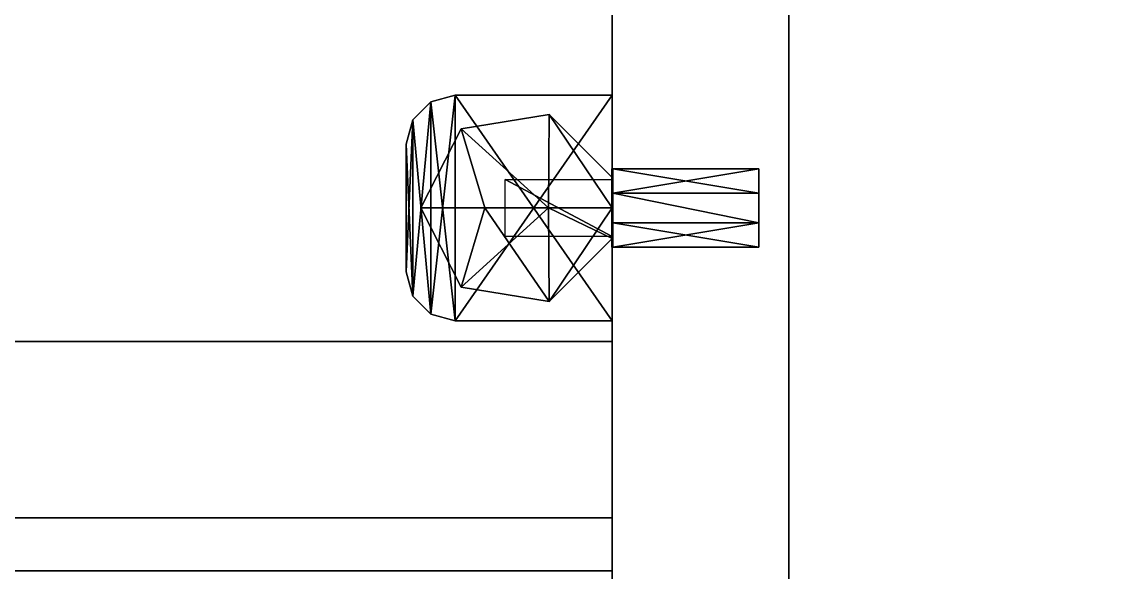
# Model space of a CAD drawing. Extents: x -100 to 4856, y -100 to 4830.
# Drawn here: x 3368.3 to 3478.7, y 44.5 to 100.6 of the extents above; entities that cross this region are included whole.
import ezdxf

# ---------------------------------------------------------------- set-up
doc = ezdxf.new("R2010")
doc.units = 0
for name, color, linetype in [('LAYER0', 7, 'CONTINUOUS'), ('LAYER1181', 7, 'CONTINUOUS'), ('LAYER1188', 7, 'CONTINUOUS'), ('LAYER1189', 254, 'CONTINUOUS'), ('LAYER836', 7, 'CONTINUOUS'), ('LAYER838', 7, 'CONTINUOUS'), ('LAYER842', 7, 'CONTINUOUS'), ('LAYER848', 7, 'CONTINUOUS'), ('LAYER853', 7, 'CONTINUOUS')]:
    doc.layers.add(name, color=color, linetype=linetype)

msp = doc.modelspace()

# ---------------------------------------------------------------- linework, layer by layer
at = {"layer": 'LAYER0', "invisible_edges": 1}
for points in [[(4856, 4830, -5), (-100, -100, -5), (-100, 4830, -5), (4856, 4830, -5)], [(-100, -100, -5), (4856, 4830, -5), (4856, -100, -5), (-100, -100, -5)], [(4856, -100), (-100, 4830), (-100, -100), (4856, -100)], [(-100, 4830), (4856, -100), (4856, 4830), (-100, 4830)]]:
    msp.add_3dface(points, dxfattribs=at)
at = {"layer": 'LAYER1181', "invisible_edges": 1}
for points in [[(3428.5, 44.6, 1984), (2644.5, 520, 1984), (2644.5, 44.6, 1984), (3428.5, 44.6, 1984)], [(2644.5, 520, 1984), (3428.5, 44.6, 1984), (3428.5, 520, 1984), (2644.5, 520, 1984)], [(3428.5, 520, 1966), (2644.5, 44.6, 1966), (2644.5, 520, 1966), (3428.5, 520, 1966)], [(2644.5, 44.6, 1966), (3428.5, 520, 1966), (3428.5, 44.6, 1966), (2644.5, 44.6, 1966)], [(3428.5, 44.6, 1984), (3428.5, 520, 1966), (3428.5, 520, 1984), (3428.5, 44.6, 1984)], [(3428.5, 520, 1966), (3428.5, 44.6, 1984), (3428.5, 44.6, 1966), (3428.5, 520, 1966)], [(2644.5, 44.6, 1966), (3428.5, 44.6, 1984), (2644.5, 44.6, 1984), (2644.5, 44.6, 1966)], [(3428.5, 44.6, 1984), (2644.5, 44.6, 1966), (3428.5, 44.6, 1966), (3428.5, 44.6, 1984)]]:
    msp.add_3dface(points, dxfattribs=at)
at = {"layer": 'LAYER1188'}
for points in [[(3410, 92.43012, 1966), (3412.5, 93.1, 1964.01), (3410, 92.43012, 1964.01), (3410, 92.43012, 1966)], [(3412.5, 93.1, 1966), (3412.5, 93.1, 1964.01), (3410, 92.43012, 1966), (3412.5, 93.1, 1966)], [(3412.5, 93.1, 1964.01), (3410, 70.76987, 1964.01), (3410, 92.43012, 1964.01), (3412.5, 93.1, 1964.01)], [(3412.5, 70.1, 1964.01), (3410, 70.76987, 1964.01), (3412.5, 93.1, 1964.01), (3412.5, 70.1, 1964.01)], [(3410, 70.76987, 1966), (3412.5, 93.1, 1966), (3410, 92.43012, 1966), (3410, 70.76987, 1966)], [(3412.5, 70.1, 1966), (3412.5, 93.1, 1966), (3410, 70.76987, 1966), (3412.5, 70.1, 1966)], [(3410, 92.43012, 1964.01), (3412.5, 70.1, 1964.01), (3412.5, 93.1, 1964.01), (3410, 92.43012, 1964.01)], [(3410, 92.43012, 1966), (3412.5, 70.1, 1966), (3412.5, 93.1, 1966), (3410, 92.43012, 1966)], [(3412.5, 93.1, 1964.01), (3410, 92.43012, 1966), (3410, 92.43012, 1964.01), (3412.5, 93.1, 1964.01)], [(3412.5, 93.1, 1966), (3410, 92.43012, 1966), (3412.5, 93.1, 1964.01), (3412.5, 93.1, 1966)], [(3428.5, 70.1, 1964.01), (3412.5, 93.1, 1964.01), (3428.5, 93.1, 1964.01), (3428.5, 70.1, 1964.01)], [(3412.5, 70.1, 1964.01), (3412.5, 93.1, 1964.01), (3428.5, 70.1, 1964.01), (3412.5, 70.1, 1964.01)], [(3428.5, 70.1, 1966), (3412.5, 93.1, 1966), (3428.5, 93.1, 1966), (3428.5, 70.1, 1966)], [(3412.5, 70.1, 1966), (3412.5, 93.1, 1966), (3428.5, 70.1, 1966), (3412.5, 70.1, 1966)], [(3412.5, 93.1, 1964.01), (3428.5, 93.1, 1966), (3428.5, 93.1, 1964.01), (3412.5, 93.1, 1964.01)], [(3412.5, 93.1, 1966), (3428.5, 93.1, 1966), (3412.5, 93.1, 1964.01), (3412.5, 93.1, 1966)], [(3412.5, 93.1, 1964.01), (3428.5, 70.1, 1964.01), (3412.5, 70.1, 1964.01), (3412.5, 93.1, 1964.01)], [(3428.5, 93.1, 1964.01), (3428.5, 70.1, 1964.01), (3412.5, 93.1, 1964.01), (3428.5, 93.1, 1964.01)], [(3428.5, 93.1, 1966), (3412.5, 93.1, 1964.01), (3412.5, 93.1, 1966), (3428.5, 93.1, 1966)], [(3428.5, 93.1, 1964.01), (3412.5, 93.1, 1964.01), (3428.5, 93.1, 1966), (3428.5, 93.1, 1964.01)], [(3412.5, 70.1, 1966), (3428.5, 93.1, 1966), (3412.5, 93.1, 1966), (3412.5, 70.1, 1966)], [(3428.5, 70.1, 1966), (3428.5, 93.1, 1966), (3412.5, 70.1, 1966), (3428.5, 70.1, 1966)], [(3428.5, 93.1, 1964.01), (3428.5, 70.1, 1966), (3428.5, 70.1, 1964.01), (3428.5, 93.1, 1964.01)], [(3428.5, 93.1, 1966), (3428.5, 70.1, 1966), (3428.5, 93.1, 1964.01), (3428.5, 93.1, 1966)], [(3428.5, 70.1, 1964.01), (3428.5, 93.1, 1966), (3428.5, 93.1, 1964.01), (3428.5, 70.1, 1964.01)], [(3428.5, 70.1, 1966), (3428.5, 93.1, 1966), (3428.5, 70.1, 1964.01), (3428.5, 70.1, 1966)], [(3408.17, 90.6, 1966), (3410, 92.43012, 1964.01), (3408.17, 90.6, 1964.01), (3408.17, 90.6, 1966)], [(3410, 92.43012, 1966), (3410, 92.43012, 1964.01), (3408.17, 90.6, 1966), (3410, 92.43012, 1966)], [(3410, 92.43012, 1964.01), (3410, 70.76987, 1964.01), (3408.17, 90.6, 1964.01), (3410, 92.43012, 1964.01)], [(3408.17, 72.6, 1966), (3410, 92.43012, 1966), (3408.17, 90.6, 1966), (3408.17, 72.6, 1966)], [(3410, 70.76987, 1966), (3410, 92.43012, 1966), (3408.17, 72.6, 1966), (3410, 70.76987, 1966)], [(3408.17, 90.6, 1964.01), (3410, 70.76987, 1964.01), (3410, 92.43012, 1964.01), (3408.17, 90.6, 1964.01)], [(3408.17, 90.6, 1966), (3410, 70.76987, 1966), (3410, 92.43012, 1966), (3408.17, 90.6, 1966)], [(3410, 92.43012, 1964.01), (3408.17, 90.6, 1966), (3408.17, 90.6, 1964.01), (3410, 92.43012, 1964.01)], [(3410, 92.43012, 1966), (3408.17, 90.6, 1966), (3410, 92.43012, 1964.01), (3410, 92.43012, 1966)], [(3410, 70.76987, 1964.01), (3412.5, 70.1, 1964.01), (3410, 92.43012, 1964.01), (3410, 70.76987, 1964.01)], [(3410, 70.76987, 1966), (3412.5, 70.1, 1966), (3410, 92.43012, 1966), (3410, 70.76987, 1966)], [(3407.5, 88.1, 1966), (3408.17, 90.6, 1964.01), (3407.5, 88.1, 1964.01), (3407.5, 88.1, 1966)], [(3408.17, 90.6, 1966), (3408.17, 90.6, 1964.01), (3407.5, 88.1, 1966), (3408.17, 90.6, 1966)], [(3408.17, 90.6, 1964.01), (3408.17, 72.6, 1964.01), (3407.5, 88.1, 1964.01), (3408.17, 90.6, 1964.01)], [(3407.5, 75.1, 1966), (3408.17, 90.6, 1966), (3407.5, 88.1, 1966), (3407.5, 75.1, 1966)], [(3408.17, 72.6, 1966), (3408.17, 90.6, 1966), (3407.5, 75.1, 1966), (3408.17, 72.6, 1966)], [(3407.5, 88.1, 1964.01), (3408.17, 72.6, 1964.01), (3408.17, 90.6, 1964.01), (3407.5, 88.1, 1964.01)], [(3407.5, 88.1, 1966), (3408.17, 72.6, 1966), (3408.17, 90.6, 1966), (3407.5, 88.1, 1966)], [(3408.17, 90.6, 1964.01), (3407.5, 88.1, 1966), (3407.5, 88.1, 1964.01), (3408.17, 90.6, 1964.01)], [(3408.17, 90.6, 1966), (3407.5, 88.1, 1966), (3408.17, 90.6, 1964.01), (3408.17, 90.6, 1966)], [(3408.17, 90.6, 1964.01), (3410, 70.76987, 1964.01), (3408.17, 72.6, 1964.01), (3408.17, 90.6, 1964.01)], [(3408.17, 72.6, 1964.01), (3410, 70.76987, 1964.01), (3408.17, 90.6, 1964.01), (3408.17, 72.6, 1964.01)], [(3408.17, 72.6, 1966), (3410, 70.76987, 1966), (3408.17, 90.6, 1966), (3408.17, 72.6, 1966)], [(3413.113, 89.6835, 1980), (3422.069, 91.11755, 1966), (3413.113, 89.6835, 1966), (3413.113, 89.6835, 1980)], [(3422.069, 91.11755, 1980), (3422.069, 91.11755, 1966), (3413.113, 89.6835, 1980), (3422.069, 91.11755, 1980)], [(3422.069, 91.11755, 1980), (3413.113, 89.6835, 1980), (3422, 81.6, 1980), (3422.069, 91.11755, 1980)], [(3422.069, 91.11755, 1966), (3413.113, 89.6835, 1980), (3413.113, 89.6835, 1966), (3422.069, 91.11755, 1966)], [(3422.069, 91.11755, 1980), (3413.113, 89.6835, 1980), (3422.069, 91.11755, 1966), (3422.069, 91.11755, 1980)], [(3422.069, 91.11755, 1980), (3413.113, 89.6835, 1980), (3422, 81.6, 1980), (3422.069, 91.11755, 1980)], [(3428.5, 81.6, 1980), (3422.069, 91.11755, 1980), (3422, 81.6, 1980), (3428.5, 81.6, 1980)], [(3428.5, 81.6, 1980), (3422.069, 91.11755, 1980), (3422, 81.6, 1980), (3428.5, 81.6, 1980)], [(3428.5, 84.7225, 1980), (3422.069, 91.11755, 1980), (3428.5, 81.6, 1980), (3428.5, 84.7225, 1980)], [(3422.069, 91.11755, 1966), (3428.5, 84.7225, 1980), (3428.5, 84.7225, 1966), (3422.069, 91.11755, 1966)], [(3422.069, 91.11755, 1980), (3428.5, 84.7225, 1980), (3422.069, 91.11755, 1966), (3422.069, 91.11755, 1980)], [(3428.5, 84.7225, 1966), (3422.069, 91.11755, 1980), (3422.069, 91.11755, 1966), (3428.5, 84.7225, 1966)], [(3428.5, 84.7225, 1980), (3422.069, 91.11755, 1980), (3428.5, 84.7225, 1966), (3428.5, 84.7225, 1980)], [(3428.5, 84.7225, 1980), (3422.069, 91.11755, 1980), (3428.5, 81.6, 1980), (3428.5, 84.7225, 1980)], [(3415.5, 81.6, 1980), (3413.113, 89.6835, 1980), (3409, 81.6, 1980), (3415.5, 81.6, 1980)], [(3409, 81.6, 1980), (3413.113, 89.6835, 1966), (3409, 81.6, 1966), (3409, 81.6, 1980)], [(3413.113, 89.6835, 1980), (3413.113, 89.6835, 1966), (3409, 81.6, 1980), (3413.113, 89.6835, 1980)], [(3413.113, 89.6835, 1966), (3409, 81.6, 1980), (3409, 81.6, 1966), (3413.113, 89.6835, 1966)], [(3413.113, 89.6835, 1980), (3409, 81.6, 1980), (3413.113, 89.6835, 1966), (3413.113, 89.6835, 1980)], [(3413.113, 89.6835, 1980), (3409, 81.6, 1980), (3415.5, 81.6, 1980), (3413.113, 89.6835, 1980)], [(3422, 81.6, 1980), (3413.113, 89.6835, 1980), (3415.5, 81.6, 1980), (3422, 81.6, 1980)], [(3422, 81.6, 1980), (3413.113, 89.6835, 1980), (3415.5, 81.6, 1980), (3422, 81.6, 1980)], [(3407.5, 75.1, 1966), (3407.5, 88.1, 1964.01), (3407.5, 88.1, 1966), (3407.5, 75.1, 1966)], [(3407.5, 75.1, 1964.01), (3407.5, 88.1, 1964.01), (3407.5, 75.1, 1966), (3407.5, 75.1, 1964.01)], [(3407.5, 75.1, 1964.01), (3407.5, 88.1, 1966), (3407.5, 88.1, 1964.01), (3407.5, 75.1, 1964.01)], [(3407.5, 75.1, 1966), (3407.5, 88.1, 1966), (3407.5, 75.1, 1964.01), (3407.5, 75.1, 1966)], [(3407.5, 88.1, 1964.01), (3408.17, 72.6, 1964.01), (3407.5, 75.1, 1964.01), (3407.5, 88.1, 1964.01)], [(3407.5, 75.1, 1964.01), (3408.17, 72.6, 1964.01), (3407.5, 88.1, 1964.01), (3407.5, 75.1, 1964.01)], [(3407.5, 75.1, 1966), (3408.17, 72.6, 1966), (3407.5, 88.1, 1966), (3407.5, 75.1, 1966)], [(3417.592, 84.5198, 1964), (3428.5, 78.6802, 1964), (3417.592, 78.6802, 1964), (3417.592, 84.5198, 1964)], [(3428.5, 84.5198, 1964), (3428.5, 78.6802, 1964), (3417.592, 84.5198, 1964), (3428.5, 84.5198, 1964)], [(3428.5, 84.7225, 1980), (3428.5, 78.4775, 1966), (3428.5, 84.7225, 1966), (3428.5, 84.7225, 1980)], [(3428.5, 78.4775, 1980), (3428.5, 78.4775, 1966), (3428.5, 84.7225, 1980), (3428.5, 78.4775, 1980)], [(3428.5, 78.4775, 1966), (3428.5, 84.7225, 1980), (3428.5, 84.7225, 1966), (3428.5, 78.4775, 1966)], [(3428.5, 78.4775, 1980), (3428.5, 84.7225, 1980), (3428.5, 78.4775, 1966), (3428.5, 78.4775, 1980)], [(3413.113, 73.51649, 1980), (3415.5, 81.6, 1980), (3409, 81.6, 1980), (3413.113, 73.51649, 1980)], [(3409, 81.6, 1966), (3413.113, 73.51649, 1980), (3409, 81.6, 1980), (3409, 81.6, 1966)], [(3413.113, 73.51649, 1966), (3413.113, 73.51649, 1980), (3409, 81.6, 1966), (3413.113, 73.51649, 1966)], [(3409, 81.6, 1966), (3413.113, 73.51649, 1980), (3413.113, 73.51649, 1966), (3409, 81.6, 1966)], [(3409, 81.6, 1980), (3413.113, 73.51649, 1980), (3409, 81.6, 1966), (3409, 81.6, 1980)], [(3413.113, 73.51649, 1980), (3409, 81.6, 1980), (3415.5, 81.6, 1980), (3413.113, 73.51649, 1980)], [(3422.069, 72.08245, 1980), (3415.5, 81.6, 1980), (3413.113, 73.51649, 1980), (3422.069, 72.08245, 1980)], [(3422, 81.6, 1980), (3413.113, 73.51649, 1980), (3415.5, 81.6, 1980), (3422, 81.6, 1980)], [(3422.069, 72.08245, 1980), (3413.113, 73.51649, 1980), (3422, 81.6, 1980), (3422.069, 72.08245, 1980)], [(3422, 81.6, 1980), (3415.5, 81.6, 1980), (3422.069, 72.08245, 1980), (3422, 81.6, 1980)], [(3428.5, 78.4775, 1980), (3422, 81.6, 1980), (3422.069, 72.08245, 1980), (3428.5, 78.4775, 1980)], [(3428.5, 81.6, 1980), (3422, 81.6, 1980), (3428.5, 78.4775, 1980), (3428.5, 81.6, 1980)], [(3428.5, 81.6, 1980), (3422.069, 72.08245, 1980), (3422, 81.6, 1980), (3428.5, 81.6, 1980)], [(3428.5, 78.4775, 1980), (3422.069, 72.08245, 1980), (3428.5, 81.6, 1980), (3428.5, 78.4775, 1980)], [(3422.069, 72.08245, 1966), (3428.5, 78.4775, 1980), (3422.069, 72.08245, 1980), (3422.069, 72.08245, 1966)], [(3428.5, 78.4775, 1966), (3428.5, 78.4775, 1980), (3422.069, 72.08245, 1966), (3428.5, 78.4775, 1966)], [(3422.069, 72.08245, 1966), (3428.5, 78.4775, 1980), (3428.5, 78.4775, 1966), (3422.069, 72.08245, 1966)], [(3422.069, 72.08245, 1980), (3428.5, 78.4775, 1980), (3422.069, 72.08245, 1966), (3422.069, 72.08245, 1980)], [(3407.5, 75.1, 1964.01), (3408.17, 72.6, 1966), (3407.5, 75.1, 1966), (3407.5, 75.1, 1964.01)], [(3408.17, 72.6, 1964.01), (3408.17, 72.6, 1966), (3407.5, 75.1, 1964.01), (3408.17, 72.6, 1964.01)], [(3408.17, 72.6, 1964.01), (3407.5, 75.1, 1966), (3407.5, 75.1, 1964.01), (3408.17, 72.6, 1964.01)], [(3408.17, 72.6, 1966), (3407.5, 75.1, 1966), (3408.17, 72.6, 1964.01), (3408.17, 72.6, 1966)], [(3413.113, 73.51649, 1966), (3422.069, 72.08245, 1980), (3413.113, 73.51649, 1980), (3413.113, 73.51649, 1966)], [(3422.069, 72.08245, 1966), (3422.069, 72.08245, 1980), (3413.113, 73.51649, 1966), (3422.069, 72.08245, 1966)], [(3413.113, 73.51649, 1966), (3422.069, 72.08245, 1980), (3422.069, 72.08245, 1966), (3413.113, 73.51649, 1966)], [(3413.113, 73.51649, 1980), (3422.069, 72.08245, 1980), (3413.113, 73.51649, 1966), (3413.113, 73.51649, 1980)], [(3408.17, 72.6, 1964.01), (3410, 70.76987, 1966), (3408.17, 72.6, 1966), (3408.17, 72.6, 1964.01)], [(3410, 70.76987, 1964.01), (3410, 70.76987, 1966), (3408.17, 72.6, 1964.01), (3410, 70.76987, 1964.01)], [(3410, 70.76987, 1964.01), (3408.17, 72.6, 1966), (3408.17, 72.6, 1964.01), (3410, 70.76987, 1964.01)], [(3410, 70.76987, 1966), (3408.17, 72.6, 1966), (3410, 70.76987, 1964.01), (3410, 70.76987, 1966)], [(3410, 70.76987, 1964.01), (3412.5, 70.1, 1966), (3410, 70.76987, 1966), (3410, 70.76987, 1964.01)], [(3412.5, 70.1, 1964.01), (3412.5, 70.1, 1966), (3410, 70.76987, 1964.01), (3412.5, 70.1, 1964.01)], [(3412.5, 70.1, 1964.01), (3410, 70.76987, 1966), (3410, 70.76987, 1964.01), (3412.5, 70.1, 1964.01)], [(3412.5, 70.1, 1966), (3410, 70.76987, 1966), (3412.5, 70.1, 1964.01), (3412.5, 70.1, 1966)], [(3412.5, 70.1, 1966), (3428.5, 70.1, 1964.01), (3412.5, 70.1, 1964.01), (3412.5, 70.1, 1966)], [(3428.5, 70.1, 1966), (3428.5, 70.1, 1964.01), (3412.5, 70.1, 1966), (3428.5, 70.1, 1966)], [(3428.5, 70.1, 1964.01), (3412.5, 70.1, 1966), (3412.5, 70.1, 1964.01), (3428.5, 70.1, 1964.01)], [(3428.5, 70.1, 1966), (3412.5, 70.1, 1966), (3428.5, 70.1, 1964.01), (3428.5, 70.1, 1966)]]:
    msp.add_3dface(points, dxfattribs=at)
at = {"layer": 'LAYER1189'}
for points in [[(3428.55, 83.1, 1974.83), (3428.45, 85.6, 1971.5), (3428.45, 83.1, 1974.83), (3428.55, 83.1, 1974.83)], [(3428.55, 85.6, 1971.5), (3428.45, 85.6, 1971.5), (3428.55, 83.1, 1974.83), (3428.55, 85.6, 1971.5)], [(3428.55, 85.6, 1971.5), (3428.45, 83.1, 1968.17), (3428.45, 85.6, 1971.5), (3428.55, 85.6, 1971.5)], [(3428.55, 83.1, 1968.17), (3428.45, 83.1, 1968.17), (3428.55, 85.6, 1971.5), (3428.55, 83.1, 1968.17)], [(3428.45, 85.6, 1975.5), (3428.45, 77.6, 1967.5), (3428.45, 77.6, 1975.5), (3428.45, 85.6, 1975.5)], [(3428.45, 85.6, 1967.5), (3428.45, 77.6, 1967.5), (3428.45, 85.6, 1975.5), (3428.45, 85.6, 1967.5)], [(3428.55, 85.6, 1975.5), (3428.45, 85.6, 1967.5), (3428.45, 85.6, 1975.5), (3428.55, 85.6, 1975.5)], [(3428.55, 85.6, 1967.5), (3428.45, 85.6, 1967.5), (3428.55, 85.6, 1975.5), (3428.55, 85.6, 1967.5)], [(3428.55, 77.6, 1967.5), (3428.45, 85.6, 1967.5), (3428.55, 85.6, 1967.5), (3428.55, 77.6, 1967.5)], [(3428.45, 77.6, 1967.5), (3428.45, 85.6, 1967.5), (3428.55, 77.6, 1967.5), (3428.45, 77.6, 1967.5)], [(3428.55, 85.6, 1975.5), (3428.45, 77.6, 1975.5), (3428.55, 77.6, 1975.5), (3428.55, 85.6, 1975.5)], [(3428.45, 85.6, 1975.5), (3428.45, 77.6, 1975.5), (3428.55, 85.6, 1975.5), (3428.45, 85.6, 1975.5)], [(3443.45, 83.1, 1974.83), (3428.55, 85.6, 1971.5), (3428.55, 83.1, 1974.83), (3443.45, 83.1, 1974.83)], [(3443.45, 85.6, 1971.5), (3428.55, 85.6, 1971.5), (3443.45, 83.1, 1974.83), (3443.45, 85.6, 1971.5)], [(3443.45, 85.6, 1971.5), (3428.55, 83.1, 1968.17), (3428.55, 85.6, 1971.5), (3443.45, 85.6, 1971.5)], [(3443.45, 83.1, 1968.17), (3428.55, 83.1, 1968.17), (3443.45, 85.6, 1971.5), (3443.45, 83.1, 1968.17)], [(3428.55, 77.6, 1975.5), (3428.55, 85.6, 1967.5), (3428.55, 85.6, 1975.5), (3428.55, 77.6, 1975.5)], [(3428.55, 77.6, 1967.5), (3428.55, 85.6, 1967.5), (3428.55, 77.6, 1975.5), (3428.55, 77.6, 1967.5)], [(3443.45, 80.1, 1974.83), (3443.45, 85.6, 1971.5), (3443.45, 83.1, 1974.83), (3443.45, 80.1, 1974.83)], [(3443.45, 77.6, 1971.5), (3443.45, 85.6, 1971.5), (3443.45, 80.1, 1974.83), (3443.45, 77.6, 1971.5)], [(3443.45, 77.6, 1971.5), (3443.45, 83.1, 1968.17), (3443.45, 85.6, 1971.5), (3443.45, 77.6, 1971.5)], [(3428.45, 80.1, 1974.83), (3428.55, 83.1, 1974.83), (3428.45, 83.1, 1974.83), (3428.45, 80.1, 1974.83)], [(3428.55, 80.1, 1974.83), (3428.55, 83.1, 1974.83), (3428.45, 80.1, 1974.83), (3428.55, 80.1, 1974.83)], [(3428.55, 80.1, 1968.17), (3428.45, 83.1, 1968.17), (3428.55, 83.1, 1968.17), (3428.55, 80.1, 1968.17)], [(3428.45, 80.1, 1968.17), (3428.45, 83.1, 1968.17), (3428.55, 80.1, 1968.17), (3428.45, 80.1, 1968.17)], [(3443.45, 80.1, 1974.83), (3428.55, 83.1, 1974.83), (3428.55, 80.1, 1974.83), (3443.45, 80.1, 1974.83)], [(3443.45, 83.1, 1974.83), (3428.55, 83.1, 1974.83), (3443.45, 80.1, 1974.83), (3443.45, 83.1, 1974.83)], [(3443.45, 80.1, 1968.17), (3428.55, 83.1, 1968.17), (3443.45, 83.1, 1968.17), (3443.45, 80.1, 1968.17)], [(3428.55, 80.1, 1968.17), (3428.55, 83.1, 1968.17), (3443.45, 80.1, 1968.17), (3428.55, 80.1, 1968.17)], [(3443.45, 80.1, 1968.17), (3443.45, 83.1, 1968.17), (3443.45, 77.6, 1971.5), (3443.45, 80.1, 1968.17)], [(3428.45, 80.1, 1974.83), (3428.55, 77.6, 1971.5), (3428.55, 80.1, 1974.83), (3428.45, 80.1, 1974.83)], [(3428.45, 77.6, 1971.5), (3428.55, 77.6, 1971.5), (3428.45, 80.1, 1974.83), (3428.45, 77.6, 1971.5)], [(3428.45, 77.6, 1971.5), (3428.55, 80.1, 1968.17), (3428.55, 77.6, 1971.5), (3428.45, 77.6, 1971.5)], [(3428.45, 80.1, 1968.17), (3428.55, 80.1, 1968.17), (3428.45, 77.6, 1971.5), (3428.45, 80.1, 1968.17)], [(3428.55, 80.1, 1974.83), (3443.45, 77.6, 1971.5), (3443.45, 80.1, 1974.83), (3428.55, 80.1, 1974.83)], [(3428.55, 77.6, 1971.5), (3443.45, 77.6, 1971.5), (3428.55, 80.1, 1974.83), (3428.55, 77.6, 1971.5)], [(3428.55, 77.6, 1971.5), (3443.45, 80.1, 1968.17), (3443.45, 77.6, 1971.5), (3428.55, 77.6, 1971.5)], [(3428.55, 80.1, 1968.17), (3443.45, 80.1, 1968.17), (3428.55, 77.6, 1971.5), (3428.55, 80.1, 1968.17)], [(3428.55, 77.6, 1967.5), (3428.45, 77.6, 1975.5), (3428.45, 77.6, 1967.5), (3428.55, 77.6, 1967.5)], [(3428.55, 77.6, 1975.5), (3428.45, 77.6, 1975.5), (3428.55, 77.6, 1967.5), (3428.55, 77.6, 1975.5)]]:
    msp.add_3dface(points, dxfattribs=at)
at = {"layer": 'LAYER836', "invisible_edges": 1}
for points in [[(3428.5, 44.6, 866), (2644.5, 520, 866), (2644.5, 44.6, 866), (3428.5, 44.6, 866)], [(2644.5, 520, 866), (3428.5, 44.6, 866), (3428.5, 520, 866), (2644.5, 520, 866)], [(3428.5, 520, 848), (2644.5, 44.6, 848), (2644.5, 520, 848), (3428.5, 520, 848)], [(2644.5, 44.6, 848), (3428.5, 520, 848), (3428.5, 44.6, 848), (2644.5, 44.6, 848)], [(3428.5, 44.6, 866), (3428.5, 520, 848), (3428.5, 520, 866), (3428.5, 44.6, 866)], [(3428.5, 520, 848), (3428.5, 44.6, 866), (3428.5, 44.6, 848), (3428.5, 520, 848)], [(2644.5, 44.6, 848), (3428.5, 44.6, 866), (2644.5, 44.6, 866), (2644.5, 44.6, 848)], [(3428.5, 44.6, 866), (2644.5, 44.6, 848), (3428.5, 44.6, 848), (3428.5, 44.6, 866)]]:
    msp.add_3dface(points, dxfattribs=at)
at = {"layer": 'LAYER838', "invisible_edges": 1}
for points in [[(3428.5, 20, 2540), (3428.5, 580), (3428.5, 20), (3428.5, 20, 2540)], [(3428.5, 580), (3428.5, 20, 2540), (3428.5, 580, 2540), (3428.5, 580)], [(3446.5, 20), (3428.5, 580), (3446.5, 580), (3446.5, 20)], [(3428.5, 580), (3446.5, 20), (3428.5, 20), (3428.5, 580)], [(3428.5, 20, 2540), (3446.5, 580, 2540), (3428.5, 580, 2540), (3428.5, 20, 2540)], [(3446.5, 580, 2540), (3428.5, 20, 2540), (3446.5, 20, 2540), (3446.5, 580, 2540)], [(3446.5, 580, 2540), (3446.5, 20), (3446.5, 580), (3446.5, 580, 2540)], [(3446.5, 20), (3446.5, 580, 2540), (3446.5, 20, 2540), (3446.5, 20)]]:
    msp.add_3dface(points, dxfattribs=at)
at = {"layer": 'LAYER842', "invisible_edges": 1}
for points in [[(2644.5, 20, 80), (3428.5, 580, 80), (3428.5, 20, 80), (2644.5, 20, 80)], [(3428.5, 580, 80), (2644.5, 20, 80), (2644.5, 580, 80), (3428.5, 580, 80)], [(2644.5, 580, 98), (3428.5, 20, 98), (3428.5, 580, 98), (2644.5, 580, 98)], [(3428.5, 20, 98), (2644.5, 580, 98), (2644.5, 20, 98), (3428.5, 20, 98)], [(3428.5, 20, 98), (3428.5, 580, 80), (3428.5, 580, 98), (3428.5, 20, 98)], [(3428.5, 580, 80), (3428.5, 20, 98), (3428.5, 20, 80), (3428.5, 580, 80)]]:
    msp.add_3dface(points, dxfattribs=at)
at = {"layer": 'LAYER848', "invisible_edges": 1}
for points in [[(2644.5, 68), (3428.5, 50), (2644.5, 50), (2644.5, 68)], [(3428.5, 50), (2644.5, 68), (3428.5, 68), (3428.5, 50)], [(3428.5, 68, 80), (2644.5, 50, 80), (3428.5, 50, 80), (3428.5, 68, 80)], [(2644.5, 50, 80), (3428.5, 68, 80), (2644.5, 68, 80), (2644.5, 50, 80)], [(2644.5, 68), (3428.5, 68, 80), (3428.5, 68), (2644.5, 68)], [(3428.5, 68, 80), (2644.5, 68), (2644.5, 68, 80), (3428.5, 68, 80)], [(3428.5, 68, 80), (3428.5, 50), (3428.5, 68), (3428.5, 68, 80)], [(3428.5, 50), (3428.5, 68, 80), (3428.5, 50, 80), (3428.5, 50)], [(2644.5, 50, 80), (3428.5, 50), (3428.5, 50, 80), (2644.5, 50, 80)], [(3428.5, 50), (2644.5, 50, 80), (2644.5, 50), (3428.5, 50)]]:
    msp.add_3dface(points, dxfattribs=at)
at = {"layer": 'LAYER853', "invisible_edges": 1}
for points in [[(3428.5, 20, 2539), (2644.5, 580, 2539), (2644.5, 20, 2539), (3428.5, 20, 2539)], [(2644.5, 580, 2539), (3428.5, 20, 2539), (3428.5, 580, 2539), (2644.5, 580, 2539)], [(3428.5, 580, 2521), (2644.5, 20, 2521), (2644.5, 580, 2521), (3428.5, 580, 2521)], [(2644.5, 20, 2521), (3428.5, 580, 2521), (3428.5, 20, 2521), (2644.5, 20, 2521)], [(3428.5, 20, 2539), (3428.5, 580, 2521), (3428.5, 580, 2539), (3428.5, 20, 2539)], [(3428.5, 580, 2521), (3428.5, 20, 2539), (3428.5, 20, 2521), (3428.5, 580, 2521)]]:
    msp.add_3dface(points, dxfattribs=at)

doc.saveas('drawing.dxf')
